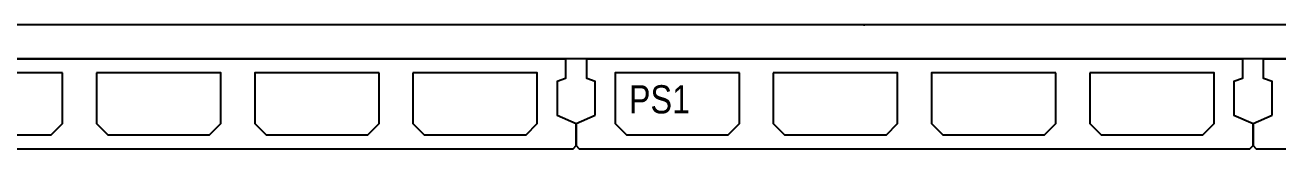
# Model space of a CAD drawing. Header units: millimetres. Extents: x 4754612 to 5801174, y 2368242 to 2777223.
# Drawn here: x 5500008 to 5504442, y 2420575 to 2421015 of the extents above; entities that cross this region are included whole.
import ezdxf
from ezdxf.enums import TextEntityAlignment as Align

# ---------------------------------------------------------------- set-up
doc = ezdxf.new("R2010")
doc.units = ezdxf.units.MM
doc.header["$LTSCALE"] = 1000
doc.linetypes.add('CEN', pattern=[6.2, 6, -0.1, 0, -0.1])
doc.layers.get('DEFPOINTS').update_dxf_attribs({"color": 151})
doc.layers.add('A-중심선', color=10, linetype='CEN')
doc.layers.add('CON', color=2, linetype='Continuous')
doc.styles.add('A.NARROW', font='ARIALN.TTF')

# ---------------------------------------------------------------- blocks, each defined once
blk = doc.blocks.new('zw$F401')
at = {"layer": 'CON'}
for points in [[(-2290, -200), (-2290, -80), (-2320, -70), (-2320, 0), (0, 0), (0, -70), (-30, -80), (-30, -200), (37.5, -230), (37.5, -308), (25.5, -320), (-2345.5, -320), (-2357.5, -308), (-2357.5, -230)], [(-1660, -50), (-1660, -230), (-1620, -270), (-1260, -270), (-1220, -230), (-1220, -50)], [(-660, -50), (-1100, -50), (-1100, -230), (-1060, -270), (-700, -270), (-660, -230)]]:
    blk.add_lwpolyline(points, close=True, dxfattribs=at)
for points in [[(-1780, -50), (-2220, -50), (-2220, -230), (-2180, -270), (-1820, -270), (-1780, -230), (-1780, -50)], [(-540, -50), (-540, -230), (-500, -270), (-140, -270), (-100, -230), (-100, -50), (-540, -50)]]:
    blk.add_lwpolyline(points, dxfattribs=at)
at = {"layer": 'DEFPOINTS', "style": 'A.NARROW'}
blk.add_text('PS1', height=100, dxfattribs=at).set_placement((-2171, -143.7), align=Align.MIDDLE_LEFT)

msp = doc.modelspace()

# ---------------------------------------------------------------- linework, layer by layer
at = {"layer": 'A-중심선'}
msp.add_line((5707480.986, 2421015.382), (5390179.76, 2421015.382), dxfattribs=at)
at = {"layer": 'CON'}
for points in [[(5508518.509, 2421015.382), (5451838.509, 2421015.382)], [(5508368.509, 2420895.382), (5463638.509, 2420895.382)]]:
    msp.add_lwpolyline(points, dxfattribs=at)

# ---------------------------------------------------------------- block references
for p in [(5501921.009, 2420895.382), (5504316.009, 2420895.382), (5506711.009, 2420895.382)]:
    msp.add_blockref('zw$F401', p, dxfattribs=at)

doc.saveas('drawing.dxf')
